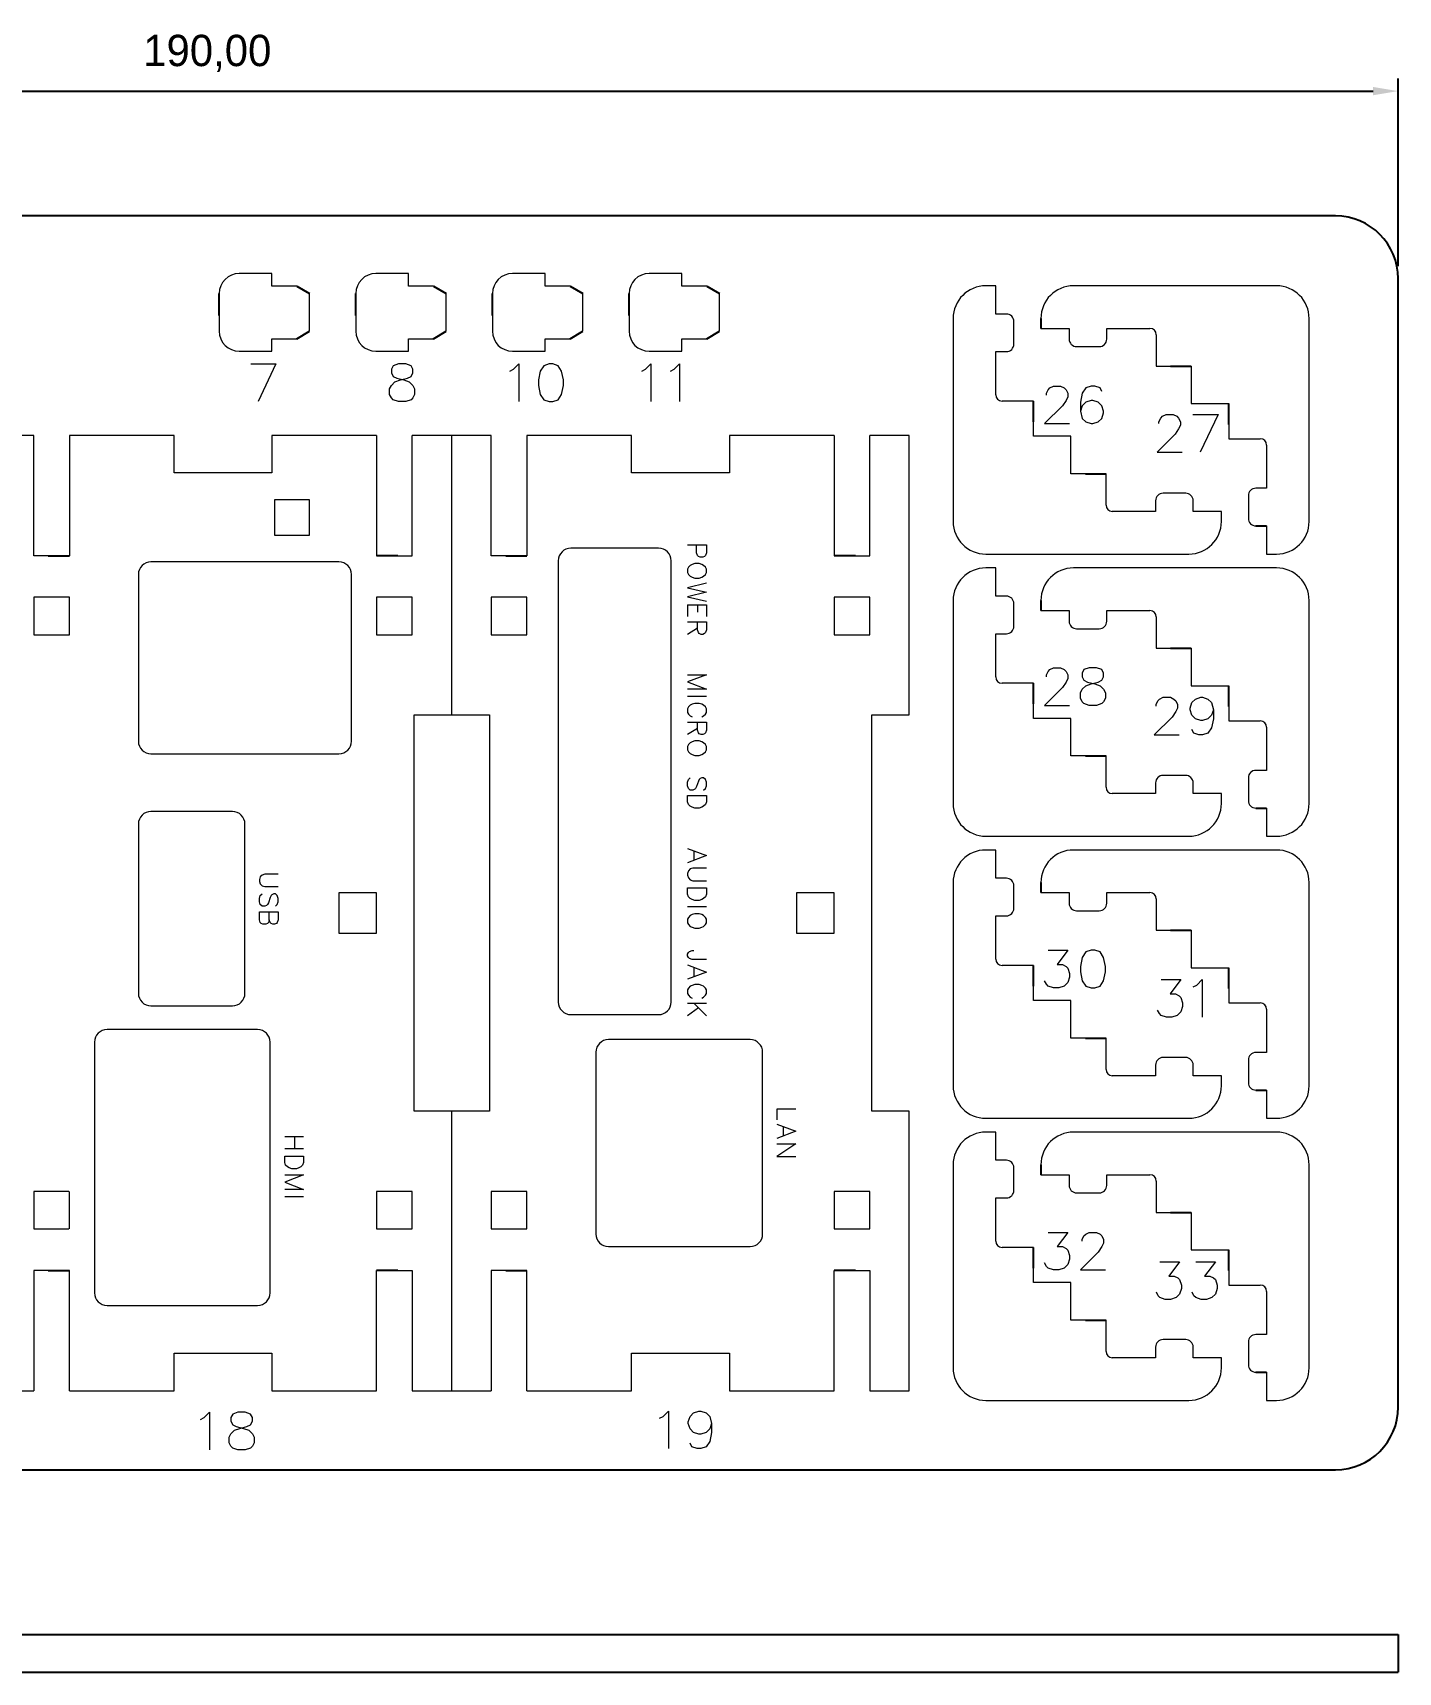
# Model space of a CAD drawing. Header units: millimetres. Extents: x 1382 to 1597, y 312 to 447.
# Drawn here: x 1487.7 to 1596.6, y 315.8 to 446.5 of the extents above; entities that cross this region are included whole.
import ezdxf

# ---------------------------------------------------------------- set-up
doc = ezdxf.new("R2010")
doc.units = ezdxf.units.MM
doc.header["$PDSIZE"] = -1
doc.layers.add('1', color=7, linetype='Continuous')
doc.layers.add('6__尺寸线', color=3, linetype='Continuous')
doc.styles.get("Standard").update_dxf_attribs({"font": ''})
doc.styles.get('Standard').set_extended_font_data('CENTURY GOTHIC')
doc.dimstyles.new('ISO-25', dxfattribs={"dimtxt": 2.5, "dimasz": 2.5, "dimexe": 1.25, "dimexo": 0.625, "dimtad": 1, "dimtxsty": 'Standard', "dimcen": 2.5, "dimadec": 0, "dimazin": 0, "dimtfac": 1, "dimtmove": 0, "dimatfit": 3, "dimfxl": 1, "dimarcsym": 0})

# ---------------------------------------------------------------- blocks, each defined once
blk = doc.blocks.new('*D87')
at = {"layer": '6__尺寸线', "color": 0, "linetype": 'ByBlock', "lineweight": -2, "transparency": 16777216}
for p, q in [((1406.64, 427.92), (1406.64, 442.88)), ((1596.64, 427.92), (1596.64, 442.88)), ((1408.64, 441.88), (1594.64, 441.88))]:
    blk.add_line(p, q, dxfattribs=at)
at = {"layer": '6__尺寸线', "color": 0, "linetype": 'ByBlock', "transparency": 16777216}
for points in [[(1408.64, 442.21), (1408.64, 441.55), (1406.64, 441.88)], [(1594.64, 442.21), (1594.64, 441.55), (1596.64, 441.88)]]:
    blk.add_solid(points, dxfattribs=at)
at = {"layer": 'Defpoints', "color": 0, "linetype": 'ByBlock', "transparency": 16777216}
for p in [(1596.64, 441.88), (1406.64, 426.92), (1596.64, 426.92)]:
    blk.add_point(p, dxfattribs=at)
at = {"layer": '6__尺寸线', "color": 0, "linetype": 'ByBlock', "transparency": 16777216, "insert": (1501.64, 444.89), "char_height": 2.5, "attachment_point": 5}
blk.add_mtext('190,00', dxfattribs=at)

msp = doc.modelspace()

# ---------------------------------------------------------------- linework, layer by layer
for p, q in [((1591.644, 431.921), (1411.644, 431.921)), ((1508.789, 426.333), (1509.789, 425.733)), ((1519.689, 426.333), (1520.689, 425.733)), ((1530.589, 426.333), (1531.589, 425.733)), ((1541.489, 426.333), (1542.489, 425.733)), ((1596.644, 336.921), (1596.644, 426.921)), ((1568.138, 423.752), (1568.138, 422.952)), ((1508.789, 422.133), (1509.789, 422.733)), ((1519.689, 422.133), (1520.689, 422.733)), ((1530.589, 422.133), (1531.589, 422.733)), ((1541.489, 422.133), (1542.489, 422.733)), ((1578.988, 419.952), (1580.138, 419.952)), ((1567.538, 416.002), (1567.538, 417.152)), ((1583.138, 415.802), (1583.138, 416.952)), ((1572.188, 411.352), (1573.338, 411.352)), ((1585.288, 407.202), (1586.138, 407.202)), ((1489.444, 404.825), (1490.644, 404.825)), ((1516.344, 404.825), (1515.144, 404.825)), ((1525.944, 404.825), (1527.144, 404.825)), ((1552.844, 404.825), (1551.644, 404.825)), ((1568.138, 401.252), (1568.138, 400.452)), ((1578.988, 397.452), (1580.138, 397.452)), ((1567.538, 393.502), (1567.538, 394.652)), ((1583.138, 393.302), (1583.138, 394.452)), ((1572.188, 388.852), (1573.338, 388.852)), ((1585.288, 384.702), (1586.138, 384.702)), ((1568.138, 378.752), (1568.138, 377.952)), ((1578.988, 374.952), (1580.138, 374.952)), ((1567.538, 371.002), (1567.538, 372.152)), ((1583.138, 370.802), (1583.138, 371.952)), ((1572.188, 366.352), (1573.338, 366.352)), ((1585.288, 362.202), (1586.138, 362.202)), ((1568.138, 356.252), (1568.138, 355.452)), ((1578.988, 352.452), (1580.138, 352.452)), ((1567.538, 348.502), (1567.538, 349.652)), ((1583.138, 348.302), (1583.138, 349.452)), ((1489.444, 347.825), (1490.644, 347.825)), ((1516.344, 347.825), (1515.144, 347.825)), ((1525.944, 347.825), (1527.144, 347.825)), ((1552.844, 347.825), (1551.644, 347.825)), ((1572.188, 343.852), (1573.338, 343.852)), ((1585.288, 339.702), (1586.138, 339.702)), ((1411.644, 331.921), (1591.644, 331.921))]:
    msp.add_line(p, q)
at = {"color": 7, "linetype": 'Continuous', "lineweight": 15}
for p, q in [((1506.789, 427.333), (1504.189, 427.333)), ((1506.789, 426.333), (1506.789, 427.333)), ((1508.789, 426.333), (1506.789, 426.333)), ((1517.689, 427.333), (1515.089, 427.333)), ((1517.689, 426.333), (1517.689, 427.333)), ((1519.689, 426.333), (1517.689, 426.333)), ((1528.589, 427.333), (1525.989, 427.333)), ((1528.589, 426.333), (1528.589, 427.333)), ((1530.589, 426.333), (1528.589, 426.333)), ((1539.489, 427.333), (1536.889, 427.333)), ((1539.489, 426.333), (1539.489, 427.333)), ((1541.489, 426.333), (1539.489, 426.333)), ((1564.538, 426.352), (1563.738, 426.352)), ((1564.538, 424.102), (1564.538, 426.352)), ((1586.938, 426.352), (1570.738, 426.352)), ((1509.789, 422.733), (1509.789, 425.733)), ((1520.689, 422.733), (1520.689, 425.733)), ((1531.589, 422.733), (1531.589, 425.733)), ((1542.489, 422.733), (1542.489, 425.733)), ((1502.589, 423.983), (1502.589, 422.733)), ((1513.489, 423.983), (1513.489, 422.733)), ((1524.389, 423.983), (1524.389, 422.733)), ((1535.289, 423.983), (1535.289, 422.733)), ((1561.138, 423.752), (1561.138, 407.558)), ((1565.389, 424.102), (1564.538, 424.102)), ((1589.538, 407.552), (1589.538, 423.752)), ((1565.988, 421.702), (1565.988, 423.502)), ((1568.138, 422.952), (1570.388, 422.952)), ((1570.388, 422.952), (1570.388, 422.102)), ((1573.388, 422.952), (1576.838, 422.952)), ((1573.388, 422.102), (1573.388, 422.952)), ((1577.338, 422.452), (1577.338, 419.952)), ((1504.189, 421.133), (1506.789, 421.133)), ((1506.789, 421.133), (1506.789, 422.133)), ((1506.789, 422.133), (1508.789, 422.133)), ((1515.089, 421.133), (1517.689, 421.133)), ((1517.689, 421.133), (1517.689, 422.133)), ((1517.689, 422.133), (1519.689, 422.133)), ((1525.989, 421.133), (1528.589, 421.133)), ((1528.589, 421.133), (1528.589, 422.133)), ((1528.589, 422.133), (1530.589, 422.133)), ((1536.889, 421.133), (1539.489, 421.133)), ((1539.489, 421.133), (1539.489, 422.133)), ((1539.489, 422.133), (1541.489, 422.133)), ((1564.538, 421.102), (1565.388, 421.102)), ((1564.538, 417.652), (1564.538, 421.102)), ((1570.988, 421.502), (1572.788, 421.502)), ((1577.338, 419.952), (1578.488, 419.952)), ((1580.138, 419.952), (1580.138, 416.952)), ((1567.538, 417.152), (1565.038, 417.152)), ((1580.138, 416.952), (1583.138, 416.952)), ((1567.538, 414.352), (1567.538, 415.502)), ((1487.794, 414.425), (1484.644, 414.425)), ((1487.794, 404.825), (1487.794, 414.425)), ((1490.644, 414.425), (1490.644, 404.825)), ((1498.994, 414.425), (1490.644, 414.425)), ((1498.994, 411.425), (1498.994, 414.425)), ((1506.794, 414.425), (1506.794, 411.425)), ((1515.144, 414.425), (1506.794, 414.425)), ((1515.144, 414.425), (1515.144, 404.825)), ((1521.144, 414.425), (1517.994, 414.425)), ((1517.994, 404.825), (1517.994, 414.425)), ((1521.144, 392.125), (1521.144, 414.425)), ((1524.294, 414.425), (1521.144, 414.425)), ((1524.294, 404.825), (1524.294, 414.425)), ((1535.494, 414.425), (1527.144, 414.425)), ((1527.144, 414.425), (1527.144, 404.825)), ((1535.494, 411.425), (1535.494, 414.425)), ((1543.294, 414.425), (1543.294, 411.425)), ((1551.644, 414.425), (1543.294, 414.425)), ((1551.644, 414.425), (1551.644, 404.825)), ((1557.644, 414.425), (1554.494, 414.425)), ((1554.494, 404.825), (1554.494, 414.425)), ((1557.644, 392.125), (1557.644, 414.425)), ((1570.538, 414.352), (1567.538, 414.352)), ((1570.538, 411.352), (1570.538, 414.352)), ((1583.138, 414.152), (1585.638, 414.152)), ((1586.138, 413.652), (1586.138, 410.202)), ((1506.794, 411.425), (1498.994, 411.425)), ((1543.294, 411.425), (1535.494, 411.425)), ((1571.688, 411.352), (1570.538, 411.352)), ((1573.338, 408.852), (1573.338, 411.352)), ((1506.994, 409.275), (1506.994, 406.475)), ((1509.794, 409.275), (1506.994, 409.275)), ((1509.794, 406.475), (1509.794, 409.275)), ((1579.689, 409.802), (1577.888, 409.802)), ((1584.688, 409.602), (1584.688, 407.802)), ((1586.138, 410.202), (1585.288, 410.202)), ((1577.288, 408.352), (1573.838, 408.352)), ((1577.288, 409.202), (1577.288, 408.352)), ((1580.288, 408.352), (1580.288, 409.202)), ((1582.538, 408.352), (1580.288, 408.352)), ((1582.538, 407.552), (1582.538, 408.352)), ((1586.138, 407.202), (1586.138, 404.952)), ((1506.994, 406.475), (1509.794, 406.475)), ((1537.644, 405.425), (1530.644, 405.425)), ((1488.944, 404.825), (1487.794, 404.825)), ((1512.144, 404.325), (1497.144, 404.325)), ((1516.844, 404.825), (1517.994, 404.825)), ((1525.444, 404.825), (1524.294, 404.825)), ((1529.644, 404.425), (1529.644, 369.225)), ((1538.644, 369.225), (1538.644, 404.425)), ((1553.344, 404.825), (1554.494, 404.825)), ((1563.738, 404.952), (1579.938, 404.952)), ((1586.138, 404.952), (1586.938, 404.952)), ((1496.144, 403.325), (1496.144, 390.025)), ((1513.144, 390.025), (1513.144, 403.325)), ((1564.538, 403.852), (1563.738, 403.852)), ((1564.538, 401.602), (1564.538, 403.852)), ((1586.938, 403.852), (1570.738, 403.852)), ((1487.794, 401.525), (1487.794, 398.525)), ((1490.644, 401.525), (1487.794, 401.525)), ((1490.644, 398.525), (1490.644, 401.525)), ((1515.144, 401.525), (1515.144, 398.525)), ((1517.994, 401.525), (1515.144, 401.525)), ((1517.994, 398.525), (1517.994, 401.525)), ((1524.294, 401.525), (1524.294, 398.525)), ((1527.144, 401.525), (1524.294, 401.525)), ((1527.144, 398.525), (1527.144, 401.525)), ((1551.644, 401.525), (1551.644, 398.525)), ((1554.494, 401.525), (1551.644, 401.525)), ((1554.494, 398.525), (1554.494, 401.525)), ((1565.389, 401.602), (1564.538, 401.602)), ((1561.138, 401.252), (1561.138, 385.058)), ((1565.988, 399.202), (1565.988, 401.002)), ((1568.138, 400.452), (1570.388, 400.452)), ((1570.388, 400.452), (1570.388, 399.602)), ((1573.388, 400.452), (1576.838, 400.452)), ((1573.388, 399.602), (1573.388, 400.452)), ((1589.538, 385.052), (1589.538, 401.252)), ((1570.988, 399.002), (1572.788, 399.002)), ((1577.338, 399.952), (1577.338, 397.452)), ((1487.794, 398.525), (1490.644, 398.525)), ((1515.144, 398.525), (1517.994, 398.525)), ((1524.294, 398.525), (1527.144, 398.525)), ((1551.644, 398.525), (1554.494, 398.525)), ((1564.538, 398.602), (1565.388, 398.602)), ((1564.538, 395.152), (1564.538, 398.602)), ((1577.338, 397.452), (1578.488, 397.452)), ((1580.138, 397.452), (1580.138, 394.452)), ((1567.538, 394.652), (1565.038, 394.652)), ((1580.138, 394.452), (1583.138, 394.452)), ((1567.538, 391.852), (1567.538, 393.002)), ((1518.144, 360.525), (1518.144, 392.125)), ((1518.144, 392.125), (1521.144, 392.125)), ((1521.144, 392.125), (1524.144, 392.125)), ((1524.144, 392.125), (1524.144, 360.525)), ((1554.644, 392.125), (1557.644, 392.125)), ((1554.644, 360.525), (1554.644, 392.125)), ((1570.538, 391.852), (1567.538, 391.852)), ((1570.538, 388.852), (1570.538, 391.852)), ((1583.138, 391.652), (1585.638, 391.652)), ((1586.138, 391.152), (1586.138, 387.702)), ((1497.144, 389.025), (1512.144, 389.025)), ((1571.688, 388.852), (1570.538, 388.852)), ((1573.338, 386.352), (1573.338, 388.852)), ((1579.689, 387.302), (1577.888, 387.302)), ((1584.688, 387.102), (1584.688, 385.302)), ((1586.138, 387.702), (1585.288, 387.702)), ((1577.288, 385.852), (1573.838, 385.852)), ((1577.288, 386.702), (1577.288, 385.852)), ((1580.288, 385.852), (1580.288, 386.702)), ((1582.538, 385.852), (1580.288, 385.852)), ((1582.538, 385.052), (1582.538, 385.852)), ((1586.138, 384.702), (1586.138, 382.452)), ((1496.144, 383.425), (1496.144, 369.925)), ((1503.644, 384.425), (1497.144, 384.425)), ((1504.644, 369.925), (1504.644, 383.425)), ((1563.738, 382.452), (1579.938, 382.452)), ((1586.138, 382.452), (1586.938, 382.452)), ((1564.538, 381.352), (1563.738, 381.352)), ((1564.538, 379.102), (1564.538, 381.352)), ((1586.938, 381.352), (1570.738, 381.352)), ((1512.144, 377.925), (1512.144, 374.725)), ((1515.144, 377.925), (1512.144, 377.925)), ((1515.144, 374.725), (1515.144, 377.925)), ((1548.644, 377.925), (1548.644, 374.725)), ((1551.644, 377.925), (1548.644, 377.925)), ((1551.644, 374.725), (1551.644, 377.925)), ((1561.138, 378.752), (1561.138, 362.558)), ((1565.389, 379.102), (1564.538, 379.102)), ((1565.988, 376.702), (1565.988, 378.502)), ((1568.138, 377.952), (1570.388, 377.952)), ((1570.388, 377.952), (1570.388, 377.102)), ((1573.388, 377.952), (1576.838, 377.952)), ((1573.388, 377.102), (1573.388, 377.952)), ((1589.538, 362.552), (1589.538, 378.752)), ((1577.338, 377.452), (1577.338, 374.952)), ((1564.538, 376.102), (1565.388, 376.102)), ((1564.538, 372.652), (1564.538, 376.102)), ((1570.988, 376.502), (1572.788, 376.502)), ((1512.144, 374.725), (1515.144, 374.725)), ((1548.644, 374.725), (1551.644, 374.725)), ((1577.338, 374.952), (1578.488, 374.952)), ((1580.138, 374.952), (1580.138, 371.952)), ((1567.538, 372.152), (1565.038, 372.152)), ((1580.138, 371.952), (1583.138, 371.952)), ((1567.538, 369.352), (1567.538, 370.502)), ((1497.144, 368.925), (1503.644, 368.925)), ((1570.538, 369.352), (1567.538, 369.352)), ((1570.538, 366.352), (1570.538, 369.352)), ((1583.138, 369.152), (1585.638, 369.152)), ((1530.644, 368.225), (1537.644, 368.225)), ((1586.138, 368.652), (1586.138, 365.202)), ((1505.644, 367.025), (1493.644, 367.025)), ((1544.944, 366.225), (1533.644, 366.225)), ((1571.688, 366.352), (1570.538, 366.352)), ((1573.338, 363.852), (1573.338, 366.352)), ((1492.644, 366.025), (1492.644, 346.025)), ((1506.644, 346.025), (1506.644, 366.025)), ((1532.644, 365.225), (1532.644, 350.725)), ((1545.944, 350.725), (1545.944, 365.225)), ((1586.138, 365.202), (1585.288, 365.202)), ((1577.288, 364.202), (1577.288, 363.352)), ((1579.689, 364.802), (1577.888, 364.802)), ((1580.288, 363.352), (1580.288, 364.202)), ((1584.688, 364.602), (1584.688, 362.802)), ((1577.288, 363.352), (1573.838, 363.352)), ((1582.538, 363.352), (1580.288, 363.352)), ((1582.538, 362.552), (1582.538, 363.352)), ((1586.138, 362.202), (1586.138, 359.952)), ((1521.144, 360.525), (1518.144, 360.525)), ((1521.144, 338.225), (1521.144, 360.525)), ((1524.144, 360.525), (1521.144, 360.525)), ((1557.644, 360.525), (1554.644, 360.525)), ((1557.644, 338.225), (1557.644, 360.525)), ((1563.738, 359.952), (1579.938, 359.952)), ((1586.138, 359.952), (1586.938, 359.952)), ((1564.538, 358.852), (1563.738, 358.852)), ((1564.538, 356.602), (1564.538, 358.852)), ((1586.938, 358.852), (1570.738, 358.852)), ((1561.138, 356.252), (1561.138, 340.058)), ((1565.389, 356.602), (1564.538, 356.602)), ((1565.988, 354.202), (1565.988, 356.002)), ((1589.538, 340.052), (1589.538, 356.252)), ((1568.138, 355.452), (1570.388, 355.452)), ((1570.388, 355.452), (1570.388, 354.602)), ((1573.388, 355.452), (1576.838, 355.452)), ((1573.388, 354.602), (1573.388, 355.452)), ((1577.338, 354.952), (1577.338, 352.452)), ((1490.594, 354.125), (1487.794, 354.125)), ((1487.794, 354.125), (1487.794, 351.125)), ((1490.644, 351.125), (1490.644, 354.125)), ((1515.144, 354.125), (1515.144, 351.125)), ((1517.994, 354.125), (1515.144, 354.125)), ((1517.994, 351.125), (1517.994, 354.125)), ((1527.144, 354.125), (1524.294, 354.125)), ((1524.294, 354.125), (1524.294, 351.125)), ((1527.144, 351.125), (1527.144, 354.125)), ((1551.644, 354.125), (1551.644, 351.125)), ((1554.494, 354.125), (1551.644, 354.125)), ((1554.494, 351.125), (1554.494, 354.125)), ((1564.538, 353.602), (1565.388, 353.602)), ((1564.538, 350.152), (1564.538, 353.602)), ((1570.988, 354.002), (1572.788, 354.002)), ((1577.338, 352.452), (1578.488, 352.452)), ((1580.138, 352.452), (1580.138, 349.452)), ((1487.794, 351.125), (1490.594, 351.125)), ((1515.144, 351.125), (1517.994, 351.125)), ((1524.294, 351.125), (1527.144, 351.125)), ((1551.644, 351.125), (1554.494, 351.125)), ((1533.644, 349.725), (1544.944, 349.725)), ((1567.538, 349.652), (1565.038, 349.652)), ((1580.138, 349.452), (1583.138, 349.452)), ((1487.794, 347.825), (1487.794, 338.225)), ((1488.944, 347.825), (1487.794, 347.825)), ((1490.644, 338.225), (1490.644, 347.825)), ((1515.144, 338.225), (1515.144, 347.825)), ((1516.844, 347.825), (1517.994, 347.825)), ((1517.994, 347.825), (1517.994, 338.225)), ((1524.294, 347.825), (1524.294, 338.225)), ((1525.444, 347.825), (1524.294, 347.825)), ((1527.144, 338.225), (1527.144, 347.825)), ((1551.644, 338.225), (1551.644, 347.825)), ((1553.344, 347.825), (1554.494, 347.825)), ((1553.344, 347.825), (1554.494, 347.825)), ((1554.494, 347.825), (1554.494, 338.225)), ((1567.538, 346.852), (1567.538, 348.002)), ((1570.538, 346.852), (1567.538, 346.852)), ((1570.538, 343.852), (1570.538, 346.852)), ((1583.138, 346.652), (1585.638, 346.652)), ((1586.138, 346.152), (1586.138, 342.702)), ((1493.644, 345.025), (1505.644, 345.025)), ((1571.688, 343.852), (1570.538, 343.852)), ((1573.338, 341.352), (1573.338, 343.852)), ((1586.138, 342.702), (1585.288, 342.702)), ((1577.288, 341.702), (1577.288, 340.852)), ((1579.689, 342.302), (1577.888, 342.302)), ((1580.288, 340.852), (1580.288, 341.702)), ((1584.688, 342.102), (1584.688, 340.302)), ((1498.994, 341.225), (1506.794, 341.225)), ((1498.994, 338.225), (1498.994, 341.225)), ((1506.794, 341.225), (1506.794, 338.225)), ((1535.494, 341.225), (1543.294, 341.225)), ((1535.494, 338.225), (1535.494, 341.225)), ((1543.294, 341.225), (1543.294, 338.225)), ((1577.288, 340.852), (1573.838, 340.852)), ((1582.538, 340.852), (1580.288, 340.852)), ((1582.538, 340.052), (1582.538, 340.852)), ((1586.138, 339.702), (1586.138, 337.452)), ((1484.644, 338.225), (1487.794, 338.225)), ((1490.644, 338.225), (1498.994, 338.225)), ((1506.794, 338.225), (1515.144, 338.225)), ((1517.994, 338.225), (1521.144, 338.225)), ((1521.144, 338.225), (1524.294, 338.225)), ((1527.144, 338.225), (1535.494, 338.225)), ((1543.294, 338.225), (1551.644, 338.225)), ((1554.494, 338.225), (1557.644, 338.225)), ((1563.738, 337.452), (1579.938, 337.452)), ((1586.138, 337.452), (1586.938, 337.452))]:
    msp.add_line(p, q, dxfattribs=at)
at = {"color": 0}
for p, q in [((1502.589, 424.483), (1502.589, 425.737)), ((1513.489, 424.483), (1513.489, 425.737)), ((1524.389, 424.483), (1524.389, 425.737)), ((1535.289, 424.483), (1535.289, 425.737))]:
    msp.add_line(p, q, dxfattribs=at)
at = {"linetype": 'Continuous', "lineweight": 15}
for p, q in [((1583.138, 415.302), (1583.138, 414.152)), ((1583.138, 392.802), (1583.138, 391.652)), ((1583.138, 370.302), (1583.138, 369.152)), ((1583.138, 347.802), (1583.138, 346.652))]:
    msp.add_line(p, q, dxfattribs=at)
at = {"color": 1}
for p, q in [((1488.944, 404.825), (1489.444, 404.825)), ((1516.844, 404.825), (1516.344, 404.825)), ((1525.444, 404.825), (1525.944, 404.825)), ((1553.344, 404.825), (1552.844, 404.825)), ((1488.944, 347.825), (1489.444, 347.825)), ((1525.444, 347.825), (1525.944, 347.825)), ((1553.344, 347.825), (1552.844, 347.825))]:
    msp.add_line(p, q, dxfattribs=at)
at = {"linetype": 'ByBlock'}
for p, q in [((1406.644, 318.775), (1596.644, 318.775)), ((1596.644, 318.775), (1596.644, 315.775)), ((1406.644, 315.775), (1596.644, 315.775))]:
    msp.add_line(p, q, dxfattribs=at)
at = {"color": 1, "lineweight": 0}
for points in [[(1505.123, 420.117), (1507.115, 420.117), (1505.697, 417.119)], [(1525.776, 419.553), (1526.058, 419.694), (1526.49, 420.117), (1526.49, 417.119)], [(1536.318, 419.553), (1536.6, 419.694), (1537.033, 420.117), (1537.033, 417.119)], [(1538.602, 419.553), (1538.884, 419.694), (1539.316, 420.117), (1539.316, 417.119)], [(1568.58, 417.642), (1568.58, 417.783), (1568.72, 418.065), (1568.861, 418.215), (1569.143, 418.356), (1569.716, 418.356), (1569.998, 418.215), (1570.149, 418.065), (1570.29, 417.783), (1570.29, 417.501), (1570.149, 417.21), (1569.857, 416.787), (1568.429, 415.359), (1570.43, 415.359)], [(1572.996, 417.924), (1572.855, 418.215), (1572.432, 418.356), (1572.141, 418.356), (1571.718, 418.215), (1571.426, 417.783), (1571.286, 417.069), (1571.286, 416.354), (1571.426, 415.781), (1571.718, 415.499), (1572.141, 415.359), (1572.292, 415.359), (1572.714, 415.499), (1572.996, 415.781), (1573.147, 416.214), (1573.147, 416.354), (1572.996, 416.787), (1572.714, 417.069), (1572.292, 417.21), (1572.141, 417.21), (1571.718, 417.069), (1571.426, 416.787), (1571.286, 416.354)], [(1577.553, 415.369), (1577.553, 415.509), (1577.704, 415.801), (1577.844, 415.942), (1578.126, 416.083), (1578.699, 416.083), (1578.981, 415.942), (1579.122, 415.801), (1579.273, 415.509), (1579.273, 415.228), (1579.122, 414.946), (1578.84, 414.514), (1577.412, 413.085), (1579.414, 413.085)], [(1580.269, 416.083), (1582.271, 416.083), (1580.842, 413.085)], [(1539.96, 405.691), (1541.459, 405.691), (1541.459, 405.047), (1541.378, 404.836), (1541.308, 404.766), (1541.167, 404.695), (1540.956, 404.695), (1540.815, 404.766), (1540.745, 404.836), (1540.664, 405.047), (1540.664, 405.691)], [(1541.459, 402.623), (1539.96, 402.261), (1541.459, 401.909), (1539.96, 401.547), (1541.459, 401.195)], [(1539.96, 400.903), (1541.459, 400.903), (1541.459, 399.977)], [(1539.96, 400.903), (1539.96, 399.977)], [(1540.745, 400.903), (1540.745, 400.329)], [(1539.96, 399.545), (1541.459, 399.545), (1541.459, 398.901), (1541.378, 398.69), (1541.308, 398.619), (1541.167, 398.549), (1541.026, 398.549), (1540.885, 398.619), (1540.815, 398.69), (1540.745, 398.901), (1540.745, 399.545)], [(1540.745, 399.052), (1539.96, 398.549)], [(1539.96, 395.33), (1541.459, 395.33), (1539.96, 394.767), (1541.459, 394.193), (1539.96, 394.193)], [(1568.58, 395.169), (1568.58, 395.31), (1568.72, 395.601), (1568.861, 395.742), (1569.153, 395.883), (1569.716, 395.883), (1570.008, 395.742), (1570.149, 395.601), (1570.29, 395.31), (1570.29, 395.028), (1570.149, 394.736), (1569.867, 394.314), (1568.439, 392.885), (1570.43, 392.885)], [(1539.96, 393.62), (1541.459, 393.62)], [(1541.097, 391.98), (1541.237, 392.05), (1541.378, 392.191), (1541.459, 392.332), (1541.459, 392.624), (1541.378, 392.765), (1541.237, 392.905), (1541.097, 392.976), (1540.885, 393.046), (1540.523, 393.046), (1540.312, 392.976), (1540.171, 392.905), (1540.03, 392.765), (1539.96, 392.624), (1539.96, 392.332), (1540.03, 392.191), (1540.171, 392.05), (1540.312, 391.98)], [(1577.331, 392.815), (1577.331, 392.966), (1577.472, 393.248), (1577.613, 393.388), (1577.895, 393.529), (1578.468, 393.529), (1578.75, 393.388), (1578.901, 393.248), (1579.042, 392.966), (1579.042, 392.674), (1578.901, 392.392), (1578.609, 391.96), (1577.18, 390.531), (1579.182, 390.531)], [(1581.898, 392.533), (1581.748, 392.101), (1581.466, 391.819), (1581.043, 391.678), (1580.892, 391.678), (1580.47, 391.819), (1580.178, 392.101), (1580.037, 392.533), (1580.037, 392.674), (1580.178, 393.107), (1580.47, 393.388), (1580.892, 393.529), (1581.043, 393.529), (1581.466, 393.388), (1581.748, 393.107), (1581.898, 392.533), (1581.898, 391.819), (1581.748, 391.105), (1581.466, 390.672), (1581.043, 390.531), (1580.752, 390.531), (1580.329, 390.672), (1580.178, 390.964)], [(1539.96, 391.547), (1541.459, 391.547), (1541.459, 390.904), (1541.378, 390.692), (1541.308, 390.622), (1541.167, 390.552), (1541.026, 390.552), (1540.885, 390.622), (1540.815, 390.692), (1540.745, 390.904), (1540.745, 391.547)], [(1540.745, 391.044), (1539.96, 390.552)], [(1541.237, 386.125), (1541.378, 386.266), (1541.459, 386.477), (1541.459, 386.759), (1541.378, 386.98), (1541.237, 387.121), (1541.097, 387.121), (1540.956, 387.051), (1540.885, 386.98), (1540.815, 386.84), (1540.664, 386.407), (1540.594, 386.266), (1540.523, 386.196), (1540.382, 386.125), (1540.171, 386.125), (1540.03, 386.266), (1539.96, 386.477), (1539.96, 386.759), (1540.03, 386.98), (1540.171, 387.121)], [(1539.96, 381.478), (1541.459, 380.904), (1539.96, 380.331)], [(1540.453, 381.267), (1540.453, 380.552)], [(1507.296, 379.426), (1506.23, 379.426), (1506.009, 379.355), (1505.868, 379.214), (1505.797, 379.003), (1505.797, 378.852), (1505.868, 378.641), (1506.009, 378.5), (1506.23, 378.43), (1507.296, 378.43)], [(1541.459, 379.908), (1540.382, 379.908), (1540.171, 379.838), (1540.03, 379.697), (1539.96, 379.476), (1539.96, 379.335), (1540.03, 379.124), (1540.171, 378.983), (1540.382, 378.903), (1541.459, 378.903)], [(1507.085, 376.86), (1507.226, 377.001), (1507.296, 377.213), (1507.296, 377.494), (1507.226, 377.715), (1507.085, 377.856), (1506.944, 377.856), (1506.793, 377.786), (1506.723, 377.715), (1506.653, 377.575), (1506.512, 377.142), (1506.441, 377.001), (1506.371, 376.931), (1506.23, 376.86), (1506.009, 376.86), (1505.868, 377.001), (1505.797, 377.213), (1505.797, 377.494), (1505.868, 377.715), (1506.009, 377.856)], [(1539.96, 376.84), (1541.459, 376.84)], [(1505.797, 376.428), (1507.296, 376.428), (1507.296, 375.784), (1507.226, 375.573), (1507.156, 375.502), (1507.015, 375.432), (1506.864, 375.432), (1506.723, 375.502), (1506.653, 375.573), (1506.582, 375.784), (1506.582, 376.428)], [(1506.582, 375.784), (1506.512, 375.573), (1506.441, 375.502), (1506.3, 375.432), (1506.079, 375.432), (1505.938, 375.502), (1505.868, 375.573), (1505.797, 375.784), (1505.797, 376.428)], [(1541.459, 372.625), (1540.312, 372.625), (1540.101, 372.696), (1540.03, 372.766), (1539.96, 372.907), (1539.96, 373.048), (1540.03, 373.189), (1540.101, 373.269), (1540.312, 373.34), (1540.453, 373.34)], [(1568.72, 373.36), (1570.29, 373.36), (1569.435, 372.213), (1569.857, 372.213), (1570.149, 372.072), (1570.29, 371.931), (1570.43, 371.499), (1570.43, 371.217), (1570.29, 370.784), (1569.998, 370.503), (1569.575, 370.362), (1569.143, 370.362), (1568.72, 370.503), (1568.58, 370.644), (1568.429, 370.925)], [(1539.96, 372.193), (1541.459, 371.619), (1539.96, 371.046)], [(1540.453, 371.982), (1540.453, 371.267)], [(1541.097, 369.547), (1541.237, 369.618), (1541.378, 369.768), (1541.459, 369.909), (1541.459, 370.191), (1541.378, 370.332), (1541.237, 370.483), (1541.097, 370.553), (1540.885, 370.623), (1540.523, 370.623), (1540.312, 370.553), (1540.171, 370.483), (1540.03, 370.332), (1539.96, 370.191), (1539.96, 369.909), (1540.03, 369.768), (1540.171, 369.618), (1540.312, 369.547)], [(1577.734, 371.016), (1579.303, 371.016), (1578.448, 369.869), (1578.87, 369.869), (1579.162, 369.728), (1579.303, 369.587), (1579.444, 369.155), (1579.444, 368.873), (1579.303, 368.441), (1579.021, 368.159), (1578.589, 368.008), (1578.156, 368.008), (1577.734, 368.159), (1577.593, 368.3), (1577.442, 368.581)], [(1580.299, 370.442), (1580.591, 370.583), (1581.013, 371.016), (1581.013, 368.008)], [(1539.96, 369.125), (1541.459, 369.125)], [(1540.815, 368.762), (1539.96, 368.119)], [(1541.459, 368.119), (1540.453, 369.125)], [(1548.581, 360.695), (1547.082, 360.695), (1547.082, 359.84)], [(1507.819, 358.502), (1509.308, 358.502)], [(1508.604, 358.502), (1508.604, 357.506)], [(1547.082, 359.487), (1548.581, 358.914), (1547.082, 358.341)], [(1547.585, 359.266), (1547.585, 358.552)], [(1509.308, 357.506), (1507.819, 357.506)], [(1547.082, 357.908), (1548.581, 357.908), (1547.082, 356.912), (1548.581, 356.912)], [(1507.819, 355.433), (1509.308, 355.433), (1507.819, 354.86), (1509.308, 354.287), (1507.819, 354.287)], [(1507.819, 353.713), (1509.308, 353.713)], [(1568.72, 350.856), (1570.29, 350.856), (1569.435, 349.72), (1569.857, 349.72), (1570.149, 349.569), (1570.29, 349.428), (1570.43, 349.005), (1570.43, 348.714), (1570.29, 348.291), (1569.998, 347.999), (1569.575, 347.859), (1569.143, 347.859), (1568.72, 347.999), (1568.58, 348.14), (1568.429, 348.432)], [(1571.426, 350.142), (1571.426, 350.283), (1571.577, 350.575), (1571.718, 350.715), (1572, 350.856), (1572.573, 350.856), (1572.855, 350.715), (1572.996, 350.575), (1573.147, 350.283), (1573.147, 350.001), (1572.996, 349.72), (1572.714, 349.287), (1571.286, 347.859), (1573.287, 347.859)], [(1577.633, 348.512), (1579.202, 348.512), (1578.347, 347.366), (1578.78, 347.366), (1579.062, 347.225), (1579.202, 347.084), (1579.343, 346.651), (1579.343, 346.37), (1579.202, 345.937), (1578.921, 345.656), (1578.488, 345.505), (1578.066, 345.505), (1577.633, 345.656), (1577.492, 345.796), (1577.351, 346.078)], [(1580.49, 348.512), (1582.059, 348.512), (1581.204, 347.366), (1581.627, 347.366), (1581.919, 347.225), (1582.059, 347.084), (1582.2, 346.651), (1582.2, 346.37), (1582.059, 345.937), (1581.778, 345.656), (1581.345, 345.505), (1580.913, 345.505), (1580.49, 345.656), (1580.349, 345.796), (1580.208, 346.078)], [(1501.09, 335.938), (1501.381, 336.079), (1501.804, 336.511), (1501.804, 333.504)], [(1537.727, 336.039), (1538.008, 336.179), (1538.441, 336.602), (1538.441, 333.604)], [(1541.861, 335.606), (1541.72, 335.173), (1541.439, 334.892), (1541.006, 334.751), (1540.865, 334.751), (1540.433, 334.892), (1540.151, 335.173), (1540.01, 335.606), (1540.01, 335.747), (1540.151, 336.179), (1540.433, 336.461), (1540.865, 336.602), (1541.006, 336.602), (1541.439, 336.461), (1541.72, 336.179), (1541.861, 335.606), (1541.861, 334.892), (1541.72, 334.177), (1541.439, 333.745), (1541.006, 333.604), (1540.724, 333.604), (1540.292, 333.745), (1540.151, 334.037)]]:
    msp.add_lwpolyline(points, dxfattribs=at)
for points in [[(1516.893, 420.117), (1516.471, 419.976), (1516.33, 419.694), (1516.33, 419.403), (1516.471, 419.121), (1516.752, 418.98), (1517.326, 418.839), (1517.758, 418.688), (1518.04, 418.407), (1518.181, 418.125), (1518.181, 417.692), (1518.04, 417.411), (1517.899, 417.26), (1517.467, 417.119), (1516.893, 417.119), (1516.471, 417.26), (1516.33, 417.411), (1516.179, 417.692), (1516.179, 418.125), (1516.33, 418.407), (1516.612, 418.688), (1517.044, 418.839), (1517.607, 418.98), (1517.899, 419.121), (1518.04, 419.403), (1518.04, 419.694), (1517.899, 419.976), (1517.467, 420.117), (1516.893, 420.117)], [(1528.914, 420.117), (1528.492, 419.976), (1528.2, 419.553), (1528.059, 418.839), (1528.059, 418.407), (1528.2, 417.692), (1528.492, 417.26), (1528.914, 417.119), (1529.206, 417.119), (1529.629, 417.26), (1529.91, 417.692), (1530.061, 418.407), (1530.061, 418.839), (1529.91, 419.553), (1529.629, 419.976), (1529.206, 420.117), (1528.914, 420.117)], [(1541.459, 403.76), (1541.378, 403.911), (1541.237, 404.052), (1541.097, 404.122), (1540.885, 404.192), (1540.523, 404.192), (1540.312, 404.122), (1540.171, 404.052), (1540.03, 403.911), (1539.96, 403.76), (1539.96, 403.478), (1540.03, 403.337), (1540.171, 403.196), (1540.312, 403.116), (1540.523, 403.046), (1540.885, 403.046), (1541.097, 403.116), (1541.237, 403.196), (1541.378, 403.337), (1541.459, 403.478), (1541.459, 403.76)], [(1572, 395.883), (1571.577, 395.742), (1571.436, 395.451), (1571.436, 395.169), (1571.577, 394.887), (1571.859, 394.736), (1572.432, 394.596), (1572.865, 394.455), (1573.147, 394.173), (1573.287, 393.881), (1573.287, 393.459), (1573.147, 393.167), (1573.006, 393.026), (1572.573, 392.885), (1572, 392.885), (1571.577, 393.026), (1571.436, 393.167), (1571.286, 393.459), (1571.286, 393.881), (1571.436, 394.173), (1571.718, 394.455), (1572.151, 394.596), (1572.714, 394.736), (1573.006, 394.887), (1573.147, 395.169), (1573.147, 395.451), (1573.006, 395.742), (1572.573, 395.883), (1572, 395.883)], [(1541.459, 389.616), (1541.378, 389.767), (1541.237, 389.908), (1541.097, 389.978), (1540.885, 390.049), (1540.523, 390.049), (1540.312, 389.978), (1540.171, 389.908), (1540.03, 389.767), (1539.96, 389.616), (1539.96, 389.334), (1540.03, 389.194), (1540.171, 389.053), (1540.312, 388.982), (1540.523, 388.902), (1540.885, 388.902), (1541.097, 388.982), (1541.237, 389.053), (1541.378, 389.194), (1541.459, 389.334), (1541.459, 389.616)], [(1539.96, 385.693), (1541.459, 385.693), (1541.459, 385.19), (1541.378, 384.979), (1541.237, 384.838), (1541.097, 384.767), (1540.885, 384.697), (1540.523, 384.697), (1540.312, 384.767), (1540.171, 384.838), (1540.03, 384.979), (1539.96, 385.19), (1539.96, 385.693)], [(1539.96, 378.339), (1541.459, 378.339), (1541.459, 377.836), (1541.378, 377.625), (1541.237, 377.474), (1541.097, 377.404), (1540.885, 377.333), (1540.523, 377.333), (1540.312, 377.404), (1540.171, 377.474), (1540.03, 377.625), (1539.96, 377.836), (1539.96, 378.339)], [(1541.459, 375.834), (1541.378, 375.975), (1541.237, 376.126), (1541.097, 376.196), (1540.885, 376.267), (1540.523, 376.267), (1540.312, 376.196), (1540.171, 376.126), (1540.03, 375.975), (1539.96, 375.834), (1539.96, 375.553), (1540.03, 375.412), (1540.171, 375.261), (1540.312, 375.191), (1540.523, 375.12), (1540.885, 375.12), (1541.097, 375.191), (1541.237, 375.261), (1541.378, 375.412), (1541.459, 375.553), (1541.459, 375.834)], [(1572.141, 373.36), (1571.718, 373.219), (1571.426, 372.786), (1571.286, 372.072), (1571.286, 371.639), (1571.426, 370.925), (1571.718, 370.503), (1572.141, 370.362), (1572.432, 370.362), (1572.855, 370.503), (1573.147, 370.925), (1573.287, 371.639), (1573.287, 372.072), (1573.147, 372.786), (1572.855, 373.219), (1572.432, 373.36), (1572.141, 373.36)], [(1507.819, 356.932), (1509.308, 356.932), (1509.308, 356.429), (1509.238, 356.218), (1509.097, 356.077), (1508.956, 356.007), (1508.745, 355.936), (1508.383, 355.936), (1508.172, 356.007), (1508.031, 356.077), (1507.89, 356.218), (1507.819, 356.429), (1507.819, 356.932)], [(1504.087, 336.511), (1503.665, 336.36), (1503.524, 336.079), (1503.524, 335.797), (1503.665, 335.505), (1503.947, 335.365), (1504.52, 335.224), (1504.952, 335.083), (1505.234, 334.791), (1505.375, 334.509), (1505.375, 334.077), (1505.234, 333.795), (1505.093, 333.654), (1504.661, 333.504), (1504.087, 333.504), (1503.665, 333.654), (1503.524, 333.795), (1503.373, 334.077), (1503.373, 334.509), (1503.524, 334.791), (1503.806, 335.083), (1504.238, 335.224), (1504.802, 335.365), (1505.093, 335.505), (1505.234, 335.797), (1505.234, 336.079), (1505.093, 336.36), (1504.661, 336.511), (1504.087, 336.511)]]:
    msp.add_lwpolyline(points, close=True, dxfattribs=at)
for centre, start, end in [((1591.644, 426.921), 0, 90), ((1591.644, 336.921), 270, 0)]:
    msp.add_arc(centre, 5, start, end)
at = {"color": 7, "linetype": 'Continuous', "lineweight": 15}
for centre, radius, start, end in [((1504.189, 425.733), 1.6, 90, 180), ((1515.089, 425.733), 1.6, 90, 180), ((1525.989, 425.733), 1.6, 90, 180), ((1536.889, 425.733), 1.6, 90, 180), ((1563.738, 423.752), 2.6, 90, 180), ((1570.738, 423.752), 2.6, 90, 180), ((1586.938, 423.752), 2.6, 0, 90), ((1565.388, 423.502), 0.6, 0, 90), ((1504.189, 422.733), 1.6, 180, 270), ((1515.089, 422.733), 1.6, 180, 270), ((1525.989, 422.733), 1.6, 180, 270), ((1536.889, 422.733), 1.6, 180, 270), ((1576.838, 422.452), 0.5, 0, 90), ((1565.388, 421.702), 0.6, 270, 0), ((1570.988, 422.102), 0.6, 180, 270), ((1572.788, 422.102), 0.6, 270, 0), ((1565.038, 417.652), 0.5, 180, 270), ((1585.638, 413.652), 0.5, 0, 90), ((1577.888, 409.202), 0.6, 90, 180), ((1579.688, 409.202), 0.6, 0, 90), ((1585.288, 409.602), 0.6, 90, 180), ((1573.838, 408.852), 0.5, 180, 270), ((1563.738, 407.552), 2.6, 180, 270), ((1579.938, 407.552), 2.6, 270, 0), ((1585.288, 407.802), 0.6, 180, 270), ((1586.938, 407.552), 2.6, 270, 0), ((1530.644, 404.425), 1, 90, 180), ((1537.644, 404.425), 1, 0, 90), ((1497.144, 403.325), 1, 90, 180), ((1512.144, 403.325), 1, 0, 90), ((1563.738, 401.252), 2.6, 90, 180), ((1570.738, 401.252), 2.6, 90, 180), ((1586.938, 401.252), 2.6, 0, 90), ((1565.388, 401.002), 0.6, 0, 90), ((1576.838, 399.952), 0.5, 0, 90), ((1565.388, 399.202), 0.6, 270, 0), ((1570.988, 399.602), 0.6, 180, 270), ((1572.788, 399.602), 0.6, 270, 0), ((1565.038, 395.152), 0.5, 180, 270), ((1585.638, 391.152), 0.5, 0, 90), ((1497.144, 390.025), 1, 180, 270), ((1512.144, 390.025), 1, 270, 0), ((1577.888, 386.702), 0.6, 90, 180), ((1579.688, 386.702), 0.6, 0, 90), ((1585.288, 387.102), 0.6, 90, 180), ((1573.838, 386.352), 0.5, 180, 270), ((1563.738, 385.052), 2.6, 180, 270), ((1579.938, 385.052), 2.6, 270, 0), ((1585.288, 385.302), 0.6, 180, 270), ((1586.938, 385.052), 2.6, 270, 0), ((1497.144, 383.425), 1, 90, 180), ((1503.644, 383.425), 1, 0, 90), ((1563.738, 378.752), 2.6, 90, 180), ((1570.738, 378.752), 2.6, 90, 180), ((1586.938, 378.752), 2.6, 0, 90), ((1565.388, 378.502), 0.6, 0, 90), ((1576.838, 377.452), 0.5, 0, 90), ((1565.388, 376.702), 0.6, 270, 0), ((1570.988, 377.102), 0.6, 180, 270), ((1572.788, 377.102), 0.6, 270, 0), ((1565.038, 372.652), 0.5, 180, 270), ((1497.144, 369.925), 1, 180, 270), ((1503.644, 369.925), 1, 270, 0), ((1530.644, 369.225), 1, 180, 270), ((1537.644, 369.225), 1, 270, 0), ((1585.638, 368.652), 0.5, 0, 90), ((1493.644, 366.025), 1, 90, 180), ((1505.644, 366.025), 1, 0, 90), ((1533.644, 365.225), 1, 90, 180), ((1544.944, 365.225), 1, 360, 90), ((1585.288, 364.602), 0.6, 90, 180), ((1573.838, 363.852), 0.5, 180, 270), ((1577.888, 364.202), 0.6, 90, 180), ((1579.688, 364.202), 0.6, 0, 90), ((1563.738, 362.552), 2.6, 180, 270), ((1579.938, 362.552), 2.6, 270, 0), ((1585.288, 362.802), 0.6, 180, 270), ((1586.938, 362.552), 2.6, 270, 0), ((1563.738, 356.252), 2.6, 90, 180), ((1570.738, 356.252), 2.6, 90, 180), ((1586.938, 356.252), 2.6, 0, 90), ((1565.388, 356.002), 0.6, 0, 90), ((1570.988, 354.602), 0.6, 180, 270), ((1572.788, 354.602), 0.6, 270, 0), ((1576.838, 354.952), 0.5, 0, 90), ((1565.388, 354.202), 0.6, 270, 0), ((1533.644, 350.725), 1, 180, 270), ((1544.944, 350.725), 1, 270, 0), ((1565.038, 350.152), 0.5, 180, 270), ((1585.638, 346.152), 0.5, 0, 90), ((1493.644, 346.025), 1, 180, 270), ((1505.644, 346.025), 1, 270, 0), ((1585.288, 342.102), 0.6, 90, 180), ((1573.838, 341.352), 0.5, 180, 270), ((1577.888, 341.702), 0.6, 90, 180), ((1579.688, 341.702), 0.6, 0, 90), ((1563.738, 340.052), 2.6, 180, 270), ((1579.938, 340.052), 2.6, 270, 0), ((1585.288, 340.302), 0.6, 180, 270), ((1586.938, 340.052), 2.6, 270, 0)]:
    msp.add_arc(centre, radius, start, end, dxfattribs=at)
at = {"layer": '1', "color": 1}
for p, q in [((1502.589, 423.983), (1502.589, 424.483)), ((1513.489, 423.983), (1513.489, 424.483)), ((1524.389, 423.983), (1524.389, 424.483)), ((1535.289, 423.983), (1535.289, 424.483)), ((1578.488, 419.952), (1578.988, 419.952)), ((1567.538, 415.502), (1567.538, 416.002)), ((1583.138, 415.302), (1583.138, 415.802)), ((1571.688, 411.352), (1572.188, 411.352)), ((1488.944, 404.825), (1489.444, 404.825)), ((1516.844, 404.825), (1516.344, 404.825)), ((1525.444, 404.825), (1525.944, 404.825)), ((1553.344, 404.825), (1552.844, 404.825)), ((1578.488, 397.452), (1578.988, 397.452)), ((1567.538, 393.002), (1567.538, 393.502)), ((1583.138, 392.802), (1583.138, 393.302)), ((1571.688, 388.852), (1572.188, 388.852)), ((1578.488, 374.952), (1578.988, 374.952)), ((1567.538, 370.502), (1567.538, 371.002)), ((1583.138, 370.302), (1583.138, 370.802)), ((1571.688, 366.352), (1572.188, 366.352)), ((1578.488, 352.452), (1578.988, 352.452)), ((1488.944, 347.825), (1489.444, 347.825)), ((1516.844, 347.825), (1516.344, 347.825)), ((1516.844, 347.825), (1516.344, 347.825)), ((1525.444, 347.825), (1525.944, 347.825)), ((1553.344, 347.825), (1552.844, 347.825)), ((1567.538, 348.002), (1567.538, 348.502)), ((1583.138, 347.802), (1583.138, 348.302)), ((1571.688, 343.852), (1572.188, 343.852))]:
    msp.add_line(p, q, dxfattribs=at)

# ---------------------------------------------------------------- dimensions: what is measured, and where the dimension line sits
at = {"layer": '6__尺寸线', "linetype": 'ByBlock'}
dim = msp.add_linear_dim(base=(1596.644, 441.879), p1=(1406.644, 426.921), p2=(1596.644, 426.921), dimstyle='ISO-25', override={"dimasz": 2, "dimexe": 1, "dimexo": 1, "dimgap": 1.524, "dimtih": 1, "dimtoh": 1, "dimzin": 0, "dimadec": 2, "dimtzin": 0}, dxfattribs=at)
dim.commit()
dim.dimension.update_dxf_attribs({"geometry": '*D87', "text_midpoint": (1501.644, 444.891)})

doc.saveas('drawing.dxf')
